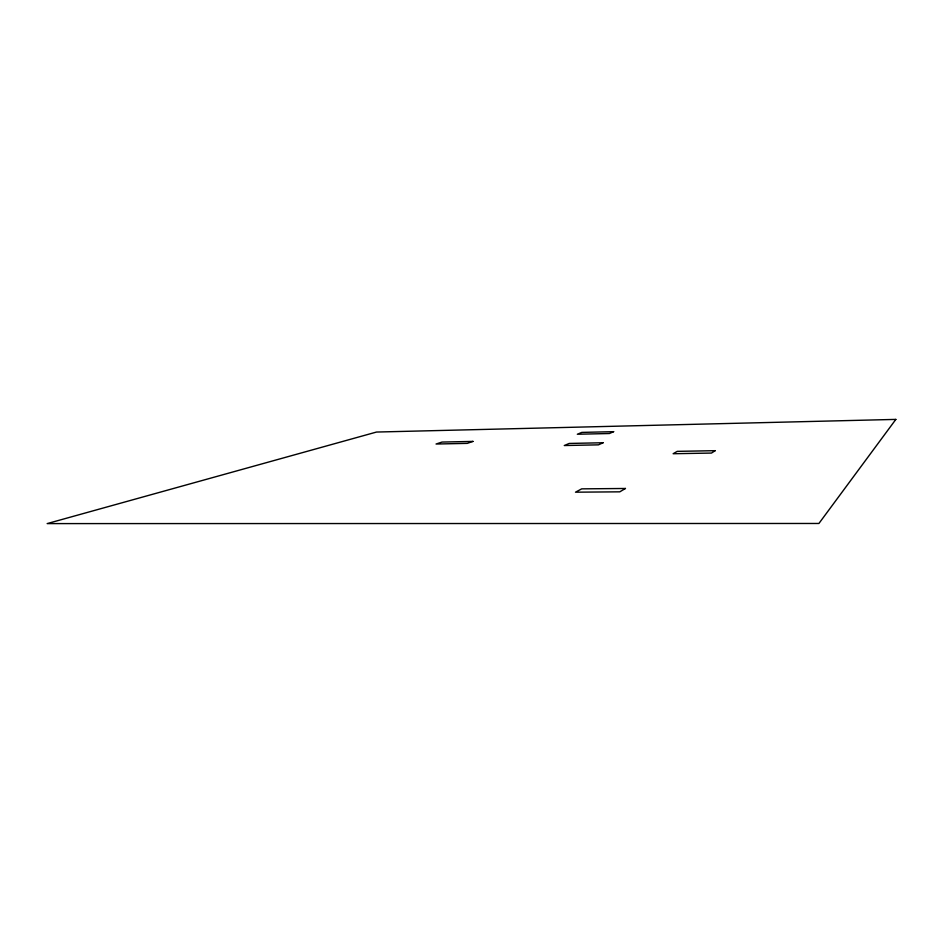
<?xml version="1.0" encoding="UTF-8"?>
<svg xmlns="http://www.w3.org/2000/svg" width="943" height="943" viewBox="0 0 943 943"><rect width="100%" height="100%" fill="white"/><g stroke="black" fill="none" stroke-linecap="round" stroke-linejoin="round"><path stroke-width="1.41" d="M895.85 419.399L818.913 523.471L47.15 523.601L376.516 432.047L895.85 419.399M715.159 450.683L711.494 453.064L673.137 453.724L677.227 451.355L715.159 450.683M625.445 488.474L619.81 491.833L575.501 492.187L581.69 488.863L625.445 488.474M603.084 442.75L598.475 444.848L564.268 445.532L569.207 443.446L603.084 442.75M613.634 431.67L609.437 433.521L577.328 434.24L581.819 432.401L613.634 431.67M472.962 441.407L467.256 443.375L436.055 444.023L442.031 442.067L472.962 441.407"/></g></svg>
